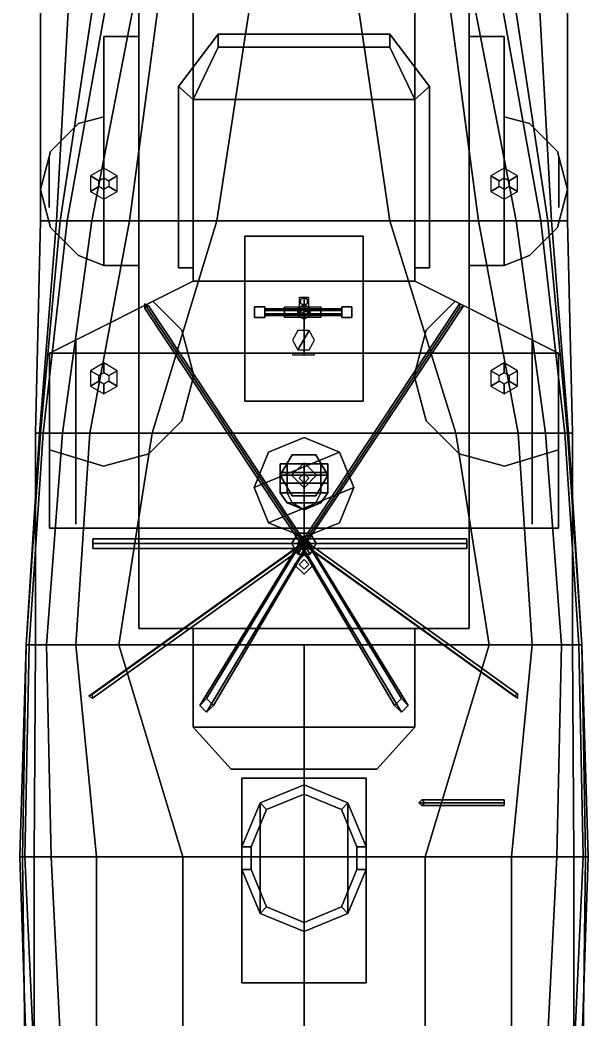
# Model space of a CAD drawing. Extents: x -5.9 to 5.9, y -44.5 to 49.
# Drawn here: x -5.86 to 5.86, y 0.31 to 20.94 of the extents above; entities that cross this region are included whole.
import ezdxf

# ---------------------------------------------------------------- set-up
doc = ezdxf.new("R2010")
doc.units = 0
doc.layers.get('0').update_dxf_attribs({"linetype": 'CONTINUOUS'})

msp = doc.modelspace()

# ---------------------------------------------------------------- linework, layer by layer
for points in [[(-3.41, 26.74, 7.28), (-3.41, 26.74, 4.54), (-3.41, 8.38, 4.28), (-3.41, 8.38, 6.8)], [(3.41, 8.38, 6.8), (3.41, 26.74, 7.28), (-3.41, 26.74, 7.28), (-3.41, 8.38, 6.8)], [(3.41, 8.38, 4.28), (3.41, 26.74, 4.54), (3.41, 26.74, 7.28), (3.41, 8.38, 6.8)], [(2.29, 19.3, 9.42), (2.29, 21.76, 9.42), (-2.29, 21.76, 9.42), (-2.29, 19.3, 9.42)], [(-2.29, 21.76, 9.42), (-2.29, 21.76, 7.15), (-2.29, 19.3, 7.08), (-2.29, 19.3, 9.42)], [(2.29, 19.3, 7.08), (2.29, 21.76, 7.15), (2.29, 21.76, 9.42), (2.29, 19.3, 9.42)], [(-5.44, 16.79, 4.52), (-5.44, 21.23, 4.52), (-4.86, 21.23, 2.12), (-5.11, 16.79, 0.85)], [(5.44, 16.79, 4.52), (5.44, 21.23, 4.52), (-5.44, 21.23, 4.52), (-5.44, 16.79, 4.52)], [(-5.11, 16.79, 0.85), (-4.86, 21.23, 2.12), (-4.36, 21.23, -1.05), (-5.03, 16.79, -1.05)], [(-5.03, 16.79, -1.05), (-4.36, 21.23, -1.05), (-4.09, 21.23, -1.54), (-4.89, 16.79, -1.54)], [(-4.89, 16.79, -1.54), (-4.09, 21.23, -1.54), (-3.52, 21.23, -2.34), (-4.38, 16.79, -2.34)], [(-4.38, 16.79, -2.34), (-3.52, 21.23, -2.34), (-3.01, 21.23, -2.76), (-3.6, 16.79, -2.88)], [(-3.01, 21.23, -2.76), (-1.12, 21.23, -3.32), (-1.8, 16.79, -3.32), (-3.6, 16.79, -2.88)], [(1.12, 21.23, -3.32), (1.77, 16.79, -3.32), (-1.8, 16.79, -3.32), (-1.12, 21.23, -3.32)], [(3.6, 16.79, -2.88), (1.77, 16.79, -3.32), (1.12, 21.23, -3.32), (3.01, 21.23, -2.76)], [(3.52, 21.23, -2.34), (4.38, 16.79, -2.34), (3.6, 16.79, -2.88), (3.01, 21.23, -2.76)], [(4.09, 21.23, -1.54), (4.89, 16.79, -1.54), (4.38, 16.79, -2.34), (3.52, 21.23, -2.34)], [(4.36, 21.23, -1.05), (5.03, 16.79, -1.05), (4.89, 16.79, -1.54), (4.09, 21.23, -1.54)], [(4.86, 21.23, 2.12), (5.11, 16.79, 0.85), (5.03, 16.79, -1.05), (4.36, 21.23, -1.05)], [(5.44, 21.23, 4.52), (5.44, 16.79, 4.52), (5.11, 16.79, 0.85), (4.86, 21.23, 2.12)], [(-4.13, 15.87, 6.99), (-4.13, 20.6, 7.12), (-3.41, 20.6, 7.12), (-3.41, 15.87, 6.99)], [(-3.41, 15.87, 6.99), (-3.41, 20.6, 7.12), (-4.13, 20.6, 7.12), (-4.13, 15.87, 6.99)], [(-4.13, 20.6, 8.19), (-3.41, 20.6, 8.19), (-3.41, 20.6, 6.99), (-4.13, 20.6, 7)], [(-4.13, 18.94, 8.19), (-4.13, 20.6, 8.19), (-4.13, 20.6, 6.99), (-4.13, 18.94, 7)], [(4.13, 20.6, 8.19), (3.41, 20.6, 8.19), (3.41, 20.6, 6.99), (4.13, 20.6, 7)], [(4.13, 15.87, 6.99), (4.13, 20.6, 7.12), (3.41, 20.6, 7.12), (3.41, 15.87, 6.99)], [(3.41, 15.87, 6.99), (3.41, 20.6, 7.12), (4.13, 20.6, 7.12), (4.13, 15.87, 6.99)], [(4.13, 18.94, 8.19), (4.13, 20.6, 8.19), (4.13, 20.6, 6.99), (4.13, 18.94, 7)], [(2.29, 19.3, 10.17), (1.77, 20.38, 10.17), (-1.77, 20.38, 10.17), (-2.29, 19.3, 10.17)], [(-1.77, 20.38, 10.17), (-1.77, 20.38, 9.42), (-2.29, 19.3, 9.42), (-2.29, 19.3, 10.17)], [(1.77, 20.38, 10.17), (1.77, 20.38, 9.42), (-1.77, 20.38, 9.42), (-1.77, 20.38, 10.17)], [(2.29, 19.3, 9.42), (1.77, 20.38, 9.42), (1.77, 20.38, 10.17), (2.29, 19.3, 10.17)], [(2.29, 15.55, 10.17), (2.29, 19.3, 10.17), (-2.29, 19.3, 10.17), (-2.29, 15.55, 10.17)], [(-2.29, 19.3, 10.17), (-2.29, 19.3, 7.08), (-2.29, 15.55, 6.98), (-2.29, 15.55, 10.17)], [(2.29, 15.55, 6.98), (2.29, 19.3, 7.08), (2.29, 19.3, 10.17), (2.29, 15.55, 10.17)], [(-4.655, 18.8, 8.19), (-5.23, 18.225, 8.19), (-5.23, 18.225, 7.05), (-4.655, 18.8, 7.07)], [(-4.13, 18.94, 8.19), (-4.655, 18.8, 8.19), (-4.655, 18.8, 7.07), (-4.13, 18.94, 7.07)], [(4.13, 18.94, 8.19), (4.655, 18.8, 8.19), (4.655, 18.8, 7.07), (4.13, 18.94, 7.07)], [(4.655, 18.8, 8.19), (5.23, 18.225, 8.19), (5.23, 18.225, 7.05), (4.655, 18.8, 7.07)], [(-5.23, 18.225, 8.19), (-5.44, 17.44, 8.19), (-5.44, 17.44, 7.03), (-5.23, 18.225, 7.05)], [(5.23, 18.225, 8.19), (5.44, 17.44, 8.19), (5.44, 17.44, 7.03), (5.23, 18.225, 7.05)], [(-5.26, 17.99, 4.52), (-5.26, 18.1, 4.52), (-5.26, 18.1, 7.04), (-5.26, 17.99, 7.04)], [(-5.26, 17.99, 7.04), (-5.26, 18.1, 7.04), (-5.26, 18.1, 4.52), (-5.26, 17.99, 4.52)], [(-5.26, 17.99, 6.67), (-5.26, 17.99, 6.45), (-5.26, 17.18, 4.52), (-5.26, 17.18, 4.72)], [(-5.26, 17.18, 4.72), (-5.26, 17.18, 4.52), (-5.26, 17.99, 6.45), (-5.26, 17.99, 6.67)], [(-5.26, 17.99, 4.72), (-5.26, 17.99, 4.52), (-5.26, 17.18, 6.45), (-5.26, 17.18, 6.67)], [(-5.26, 17.18, 6.67), (-5.26, 17.18, 6.45), (-5.26, 17.99, 4.52), (-5.26, 17.99, 4.72)], [(5.26, 17.99, 4.52), (5.26, 18.1, 4.52), (5.26, 18.1, 7.04), (5.26, 17.99, 7.04)], [(5.26, 17.99, 7.04), (5.26, 18.1, 7.04), (5.26, 18.1, 4.52), (5.26, 17.99, 4.52)], [(5.26, 17.99, 6.67), (5.26, 17.99, 6.45), (5.26, 17.18, 4.52), (5.26, 17.18, 4.72)], [(5.26, 17.18, 4.72), (5.26, 17.18, 4.52), (5.26, 17.99, 6.45), (5.26, 17.99, 6.67)], [(5.26, 17.99, 4.72), (5.26, 17.99, 4.52), (5.26, 17.18, 6.45), (5.26, 17.18, 6.67)], [(5.26, 17.18, 6.67), (5.26, 17.18, 6.45), (5.26, 17.99, 4.52), (5.26, 17.99, 4.72)], [(-4.234, 17.62, 8.31), (-4.13, 17.68, 8.31), (-4.13, 17.88, 7.04), (-4.407, 17.72, 7.04)], [(-4.13, 17.68, 8.31), (-4.026, 17.62, 8.31), (-3.853, 17.72, 7.04), (-4.13, 17.88, 7.04)], [(4.026, 17.62, 8.31), (4.13, 17.68, 8.31), (4.13, 17.88, 7.04), (3.853, 17.72, 7.04)], [(4.13, 17.68, 8.31), (4.234, 17.62, 8.31), (4.407, 17.72, 7.04), (4.13, 17.88, 7.04)], [(-4.234, 17.5, 8.31), (-4.234, 17.62, 8.31), (-4.407, 17.72, 7.04), (-4.407, 17.4, 7.03)], [(-4.026, 17.62, 8.31), (-4.026, 17.5, 8.31), (-3.853, 17.4, 7.03), (-3.853, 17.72, 7.04)], [(4.026, 17.5, 8.31), (4.026, 17.62, 8.31), (3.853, 17.72, 7.04), (3.853, 17.4, 7.03)], [(4.234, 17.62, 8.31), (4.234, 17.5, 8.31), (4.407, 17.4, 7.03), (4.407, 17.72, 7.04)], [(-5.44, 17.44, 8.19), (-5.23, 16.655, 8.19), (-5.23, 16.655, 7.01), (-5.44, 17.44, 7.03)], [(-4.13, 17.44, 8.31), (-4.234, 17.5, 8.31), (-4.407, 17.4, 7.03), (-4.13, 17.24, 7.03)], [(-4.026, 17.5, 8.31), (-4.13, 17.44, 8.31), (-4.13, 17.24, 7.03), (-3.853, 17.4, 7.03)], [(4.13, 17.44, 8.31), (4.026, 17.5, 8.31), (3.853, 17.4, 7.03), (4.13, 17.24, 7.03)], [(4.234, 17.5, 8.31), (4.13, 17.44, 8.31), (4.13, 17.24, 7.03), (4.407, 17.4, 7.03)], [(5.44, 17.44, 8.19), (5.23, 16.655, 8.19), (5.23, 16.655, 7.01), (5.44, 17.44, 7.03)], [(-5.26, 17.07, 7.02), (-5.26, 17.18, 7.02), (-5.26, 17.18, 4.52), (-5.26, 17.07, 4.52)], [(-5.26, 17.07, 4.52), (-5.26, 17.18, 4.52), (-5.26, 17.18, 7.02), (-5.26, 17.07, 7.02)], [(5.26, 17.07, 7.02), (5.26, 17.18, 7.02), (5.26, 17.18, 4.52), (5.26, 17.07, 4.52)], [(5.26, 17.07, 4.52), (5.26, 17.18, 4.52), (5.26, 17.18, 7.02), (5.26, 17.07, 7.02)], [(-5.54, 12.41, 4.36), (-5.44, 16.79, 4.52), (-5.11, 16.79, 0.85), (-5.46, 12.41, 0.85)], [(5.54, 12.41, 4.36), (5.44, 16.79, 4.52), (-5.44, 16.79, 4.52), (-5.54, 12.41, 4.36)], [(-5.46, 12.41, 0.85), (-5.11, 16.79, 0.85), (-5.03, 16.79, -1.05), (-5.44, 12.41, -1.05)], [(-5.44, 12.41, -1.05), (-5.03, 16.79, -1.05), (-4.89, 16.79, -1.54), (-5.38, 12.41, -1.54)], [(-5.38, 12.41, -1.54), (-4.89, 16.79, -1.54), (-4.38, 16.79, -2.34), (-4.98, 12.41, -2.41)], [(-4.98, 12.41, -2.41), (-4.38, 16.79, -2.34), (-3.6, 16.79, -2.88), (-4.42, 12.41, -2.88)], [(-3.6, 16.79, -2.88), (-1.8, 16.79, -3.32), (-3.13, 12.41, -3.32), (-4.42, 12.41, -2.88)], [(1.77, 16.79, -3.32), (3.13, 12.41, -3.32), (-3.13, 12.41, -3.32), (-1.8, 16.79, -3.32)], [(4.42, 12.41, -2.88), (3.13, 12.41, -3.32), (1.77, 16.79, -3.32), (3.6, 16.79, -2.88)], [(4.38, 16.79, -2.34), (4.98, 12.41, -2.41), (4.42, 12.41, -2.88), (3.6, 16.79, -2.88)], [(4.89, 16.79, -1.54), (5.38, 12.41, -1.54), (4.98, 12.41, -2.41), (4.38, 16.79, -2.34)], [(5.03, 16.79, -1.05), (5.44, 12.41, -1.05), (5.38, 12.41, -1.54), (4.89, 16.79, -1.54)], [(5.11, 16.79, 0.85), (5.46, 12.41, 0.85), (5.44, 12.41, -1.05), (5.03, 16.79, -1.05)], [(5.44, 16.79, 4.52), (5.54, 12.41, 4.36), (5.46, 12.41, 0.85), (5.11, 16.79, 0.85)], [(-5.23, 16.655, 8.19), (-4.655, 16.08, 8.19), (-4.655, 16.08, 7), (-5.23, 16.655, 7.01)], [(5.23, 16.655, 8.19), (4.655, 16.08, 8.19), (4.655, 16.08, 7), (5.23, 16.655, 7.01)], [(1.22, 13.07, 11.74), (1.22, 16.48, 11.74), (-1.22, 16.48, 11.74), (-1.22, 13.07, 11.74)], [(-1.22, 16.48, 11.74), (-1.22, 16.48, 9.02), (-1.22, 13.07, 9.02), (-1.22, 13.07, 11.74)], [(1.22, 16.48, 11.74), (1.22, 16.48, 10.17), (-1.22, 16.48, 10.17), (-1.22, 16.48, 11.74)], [(1.22, 13.07, 9.02), (1.22, 16.48, 9.02), (1.22, 16.48, 11.74), (1.22, 13.07, 11.74)], [(-4.655, 16.08, 8.19), (-4.13, 15.87, 8.19), (-4.13, 15.87, 6.99), (-4.655, 16.08, 7)], [(4.655, 16.08, 8.19), (4.13, 15.87, 8.19), (4.13, 15.87, 6.99), (4.655, 16.08, 7)], [(-4.13, 15.87, 8.19), (-3.41, 15.87, 8.19), (-3.41, 15.87, 6.99), (-4.13, 15.87, 7)], [(-3.87, 15.87, 8.19), (-3.41, 15.87, 8.19), (-3.41, 15.87, 7), (-3.87, 15.87, 6.99)], [(4.13, 15.87, 8.19), (3.41, 15.87, 8.19), (3.41, 15.87, 6.99), (4.13, 15.87, 7)], [(2.29, 15.55, 9.02), (-2.29, 15.55, 9.02), (-5.25, 14.06, 9.02), (5.25, 14.06, 9.02)], [(5.25, 14.06, 9.02), (-5.25, 14.06, 9.02), (-2.29, 15.55, 9.02), (2.29, 15.55, 9.02)], [(-5.25, 14.06, 9.02), (-2.29, 15.55, 9.02), (-2.29, 15.55, 10.49), (-5.25, 14.06, 10.49)], [(-5.25, 14.06, 10.49), (-2.29, 15.55, 10.49), (-2.29, 15.55, 9.02), (-5.25, 14.06, 9.02)], [(-2.29, 15.55, 10.17), (-2.29, 15.55, 6.98), (2.29, 15.55, 6.98), (2.29, 15.55, 10.17)], [(5.25, 14.06, 9.02), (2.29, 15.55, 9.02), (2.29, 15.55, 10.49), (5.25, 14.06, 10.49)], [(5.25, 14.06, 10.49), (2.29, 15.55, 10.49), (2.29, 15.55, 9.02), (5.25, 14.06, 9.02)], [(-3.29, 15.08, 10.48), (-3.29, 15, 10.48), (-0.04, 10.09, 23.74), (-0.04, 10.17, 23.74)], [(-3.21, 15.04, 10.48), (-3.29, 15.08, 10.48), (-0.04, 10.17, 23.74), (0.04, 10.13, 23.74)], [(-2.521, 14.535, 10.49), (-3.118, 15.133, 10.49), (-3.118, 15.133, 9.02), (-2.521, 14.535, 9.02)], [(-0.13, 14.835, 12.17), (0.13, 14.985, 12.17), (0, 15.06, 12.17), (-0.13, 14.985, 12.17)], [(0, 15.06, 11.74), (-0.13, 14.985, 11.74), (-0.13, 14.985, 12.17), (0, 15.06, 12.17)], [(-0.09, 15.22, 12.59), (0.09, 15.22, 12.59), (0.09, 14.8, 12.59), (-0.09, 14.8, 12.59)], [(-0.09, 15.22, 12.8), (0.09, 15.22, 12.8), (0.09, 14.8, 12.8), (-0.09, 14.8, 12.8)], [(-0.069, 15.09, 12.5), (-0.069, 15.17, 12.5), (0, 15.21, 12.5), (0, 15.05, 12.5)], [(-0.069, 15.17, 12.91), (-0.069, 15.09, 12.91), (0, 15.05, 12.91), (0, 15.21, 12.91)], [(0, 15.21, 12.5), (-0.069, 15.17, 12.5), (-0.069, 15.17, 12.91), (0, 15.21, 12.91)], [(-0.069, 15.17, 12.5), (-0.069, 15.09, 12.5), (-0.069, 15.09, 12.91), (-0.069, 15.17, 12.91)], [(-0.069, 15.09, 12.5), (0, 15.05, 12.5), (0, 15.05, 12.91), (-0.069, 15.09, 12.91)], [(3.21, 15.08, 10.48), (3.21, 15, 10.48), (-0.04, 10.09, 23.74), (-0.04, 10.17, 23.74)], [(3.29, 15.04, 10.48), (3.21, 15.08, 10.48), (-0.04, 10.17, 23.74), (0.04, 10.13, 23.74)], [(0, 15.05, 12.5), (0, 15.21, 12.5), (0.069, 15.17, 12.5), (0.069, 15.09, 12.5)], [(0, 15.21, 12.91), (0, 15.05, 12.91), (0.069, 15.09, 12.91), (0.069, 15.17, 12.91)], [(0.069, 15.17, 12.5), (0, 15.21, 12.5), (0, 15.21, 12.91), (0.069, 15.17, 12.91)], [(0, 15.05, 12.5), (0.069, 15.09, 12.5), (0.069, 15.09, 12.91), (0, 15.05, 12.91)], [(0.13, 14.985, 11.74), (0, 15.06, 11.74), (0, 15.06, 12.17), (0.13, 14.985, 12.17)], [(0.069, 15.09, 12.5), (0.069, 15.17, 12.5), (0.069, 15.17, 12.91), (0.069, 15.09, 12.91)], [(2.521, 14.535, 10.49), (3.118, 15.133, 10.49), (3.118, 15.133, 9.02), (2.521, 14.535, 9.02)], [(-3.29, 15, 10.48), (-3.21, 15.04, 10.48), (0.04, 10.13, 23.74), (-0.04, 10.09, 23.74)], [(-1.02, 14.8, 13.37), (-1.02, 15.02, 13.37), (-1.02, 15.02, 13.15), (-1.02, 14.8, 13.15)], [(-0.81, 14.8, 13.37), (-0.81, 15.02, 13.37), (-1.02, 15.02, 13.37), (-1.02, 14.8, 13.37)], [(-1.02, 15.02, 13.15), (-0.81, 15.02, 13.15), (-0.81, 14.8, 13.15), (-1.02, 14.8, 13.15)], [(-1.02, 15.02, 13.37), (-0.81, 15.02, 13.37), (-0.81, 15.02, 13.15), (-1.02, 15.02, 13.15)], [(-0.81, 14.8, 13.15), (-0.81, 15.02, 13.15), (-0.81, 15.02, 13.37), (-0.81, 14.8, 13.37)], [(-0.81, 14.945, 13.199), (-0.81, 14.98, 13.26), (0.78, 14.98, 13.26), (0.78, 14.945, 13.199)], [(-0.81, 14.98, 13.26), (-0.81, 14.945, 13.321), (0.78, 14.945, 13.321), (0.78, 14.98, 13.26)], [(-0.81, 14.875, 13.199), (-0.81, 14.945, 13.199), (0.78, 14.945, 13.199), (0.78, 14.875, 13.199)], [(-0.81, 14.945, 13.321), (-0.81, 14.875, 13.321), (0.78, 14.875, 13.321), (0.78, 14.945, 13.321)], [(-0.81, 14.84, 13.26), (-0.81, 14.875, 13.199), (0.78, 14.875, 13.199), (0.78, 14.84, 13.26)], [(-0.81, 14.875, 13.321), (-0.81, 14.84, 13.26), (0.78, 14.84, 13.26), (0.78, 14.875, 13.321)], [(-0.4, 15.02, 12.97), (-0.4, 15.02, 13.42), (-0.4, 14.8, 13.42), (-0.4, 14.8, 12.97)], [(-0.4, 15.02, 12.97), (0.35, 15.02, 12.97), (0.35, 14.8, 12.97), (-0.4, 14.8, 12.97)], [(0, 14.76, 12.17), (0.13, 14.835, 12.17), (0.13, 14.985, 12.17), (-0.13, 14.835, 12.17)], [(-0.13, 14.985, 11.74), (-0.13, 14.835, 11.74), (-0.13, 14.835, 12.17), (-0.13, 14.985, 12.17)], [(0, 14.99, 12.17), (-0.069, 14.95, 12.17), (-0.069, 14.95, 12.97), (0, 14.99, 12.97)], [(-0.069, 14.95, 12.17), (-0.069, 14.87, 12.17), (-0.069, 14.87, 12.97), (-0.069, 14.95, 12.97)], [(-0.069, 14.87, 12.17), (0, 14.83, 12.17), (0, 14.83, 12.97), (-0.069, 14.87, 12.97)], [(3.21, 15, 10.48), (3.29, 15.04, 10.48), (0.04, 10.13, 23.74), (-0.04, 10.09, 23.74)], [(0.069, 14.95, 12.17), (0, 14.99, 12.17), (0, 14.99, 12.97), (0.069, 14.95, 12.97)], [(0, 14.83, 12.17), (0.069, 14.87, 12.17), (0.069, 14.87, 12.97), (0, 14.83, 12.97)], [(0.069, 14.87, 12.17), (0.069, 14.95, 12.17), (0.069, 14.95, 12.97), (0.069, 14.87, 12.97)], [(0.13, 14.835, 11.74), (0.13, 14.985, 11.74), (0.13, 14.985, 12.17), (0.13, 14.835, 12.17)], [(0.35, 15.02, 12.97), (0.35, 15.02, 13.42), (0.35, 14.8, 13.42), (0.35, 14.8, 12.97)], [(0.78, 15.02, 13.15), (0.99, 15.02, 13.15), (0.99, 14.8, 13.15), (0.78, 14.8, 13.15)], [(0.78, 14.8, 13.37), (0.78, 15.02, 13.37), (0.78, 15.02, 13.15), (0.78, 14.8, 13.15)], [(0.99, 14.8, 13.37), (0.99, 15.02, 13.37), (0.78, 15.02, 13.37), (0.78, 14.8, 13.37)], [(0.78, 15.02, 13.37), (0.99, 15.02, 13.37), (0.99, 15.02, 13.15), (0.78, 15.02, 13.15)], [(0.99, 14.8, 13.15), (0.99, 15.02, 13.15), (0.99, 15.02, 13.37), (0.99, 14.8, 13.37)], [(-1.02, 14.8, 13.15), (-0.81, 14.8, 13.15), (-0.81, 14.8, 13.37), (-1.02, 14.8, 13.37)], [(-0.13, 14.835, 11.74), (0, 14.76, 11.74), (0, 14.76, 12.17), (-0.13, 14.835, 12.17)], [(0, 14.76, 11.74), (0.13, 14.835, 11.74), (0.13, 14.835, 12.17), (0, 14.76, 12.17)], [(0, 14.83, 12.32), (0, 14.74, 12.32), (0, 14.74, 12.25), (0, 14.83, 12.25)], [(0, 14.74, 12.32), (0, 14.41, 12.43), (0, 14.32, 12.43), (0, 14.74, 12.25)], [(0.78, 14.8, 13.15), (0.99, 14.8, 13.15), (0.99, 14.8, 13.37), (0.78, 14.8, 13.37)], [(-2.27, 13.6, 10.49), (-2.521, 14.535, 10.49), (-2.521, 14.535, 9.02), (-2.27, 13.6, 9.02)], [(-0.125, 14.529, 12.43), (-0.24, 14.33, 12.43), (-0.125, 14.131, 12.43), (0.105, 14.529, 12.43)], [(0.105, 14.529, 12.43), (-0.125, 14.131, 12.43), (0.105, 14.131, 12.43), (0.22, 14.33, 12.43)], [(2.27, 13.6, 10.49), (2.521, 14.535, 10.49), (2.521, 14.535, 9.02), (2.27, 13.6, 9.02)], [(-4.71, 14.14, 9.02), (-4.71, 14.33, 9.02), (-4.71, 14.33, 4.36), (-4.71, 14.14, 4.36)], [(-4.71, 14.14, 4.36), (-4.71, 14.33, 4.36), (-4.71, 14.33, 9.02), (-4.71, 14.14, 9.02)], [(0, 14.32, 12.43), (0, 14.07, 12.43), (0, 14.03, 12.41), (0, 14.39, 12.4)], [(4.71, 14.14, 4.36), (4.71, 14.33, 4.36), (4.71, 14.33, 9.02), (4.71, 14.14, 9.02)], [(4.71, 14.14, 9.02), (4.71, 14.33, 9.02), (4.71, 14.33, 4.36), (4.71, 14.14, 4.36)], [(5.25, 14.06, 9.02), (-5.25, 14.06, 9.02), (-5.25, 10.45, 9.02), (5.25, 10.45, 9.02)], [(5.25, 10.45, 9.02), (-5.25, 10.45, 9.02), (-5.25, 14.06, 9.02), (5.25, 14.06, 9.02)], [(-5.25, 10.45, 10.49), (-5.25, 14.06, 10.49), (-5.25, 14.06, 9.02), (-5.25, 10.45, 9.02)], [(-5.25, 10.45, 9.02), (-5.25, 14.06, 9.02), (-5.25, 14.06, 10.49), (-5.25, 10.45, 10.49)], [(-4.71, 14.14, 6.59), (-4.71, 14.14, 6.82), (-4.71, 12.55, 4.77), (-4.71, 12.55, 4.56)], [(-4.71, 12.55, 4.56), (-4.71, 12.55, 4.77), (-4.71, 14.14, 6.82), (-4.71, 14.14, 6.59)], [(-4.71, 14.14, 4.64), (-4.71, 14.14, 4.85), (-4.71, 12.55, 6.9), (-4.71, 12.55, 6.67)], [(-4.71, 12.55, 6.67), (-4.71, 12.55, 6.9), (-4.71, 14.14, 4.85), (-4.71, 14.14, 4.64)], [(-4.71, 12.55, 8.87), (-4.71, 12.55, 9.02), (-4.71, 14.14, 7.05), (-4.71, 14.14, 6.84)], [(-4.71, 14.14, 6.84), (-4.71, 14.14, 7.05), (-4.71, 12.55, 9.02), (-4.71, 12.55, 8.87)], [(-4.71, 12.55, 6.76), (-4.71, 12.55, 6.97), (-4.71, 14.14, 9.02), (-4.71, 14.14, 8.79)], [(-4.71, 14.14, 8.79), (-4.71, 14.14, 9.02), (-4.71, 12.55, 6.97), (-4.71, 12.55, 6.76)], [(0.21, 14.02, 12.93), (-0.23, 14.02, 12.93), (-0.23, 14.07, 12.65), (0.21, 14.07, 12.65)], [(0, 14.07, 12.43), (0, 14.07, 12.65), (0, 14.02, 12.93), (0, 14.03, 12.41)], [(4.71, 14.14, 4.64), (4.71, 14.14, 4.85), (4.71, 12.55, 6.9), (4.71, 12.55, 6.67)], [(4.71, 12.55, 6.67), (4.71, 12.55, 6.9), (4.71, 14.14, 4.85), (4.71, 14.14, 4.64)], [(4.71, 14.14, 6.59), (4.71, 14.14, 6.82), (4.71, 12.55, 4.77), (4.71, 12.55, 4.56)], [(4.71, 12.55, 4.56), (4.71, 12.55, 4.77), (4.71, 14.14, 6.82), (4.71, 14.14, 6.59)], [(4.71, 14.14, 8.79), (4.71, 14.14, 9.02), (4.71, 12.55, 6.97), (4.71, 12.55, 6.76)], [(4.71, 12.55, 6.76), (4.71, 12.55, 6.97), (4.71, 14.14, 9.02), (4.71, 14.14, 8.79)], [(4.71, 14.14, 6.84), (4.71, 14.14, 7.05), (4.71, 12.55, 9.02), (4.71, 12.55, 8.87)], [(4.71, 12.55, 8.87), (4.71, 12.55, 9.02), (4.71, 14.14, 7.05), (4.71, 14.14, 6.84)], [(5.25, 10.45, 10.49), (5.25, 14.06, 10.49), (5.25, 14.06, 9.02), (5.25, 10.45, 9.02)], [(5.25, 10.45, 9.02), (5.25, 14.06, 9.02), (5.25, 14.06, 10.49), (5.25, 10.45, 10.49)], [(-4.234, 13.6, 10.56), (-4.13, 13.66, 10.56), (-4.13, 13.86, 9.02), (-4.407, 13.7, 9.02)], [(-4.13, 13.66, 10.56), (-4.026, 13.6, 10.56), (-3.853, 13.7, 9.02), (-4.13, 13.86, 9.02)], [(4.026, 13.6, 10.56), (4.13, 13.66, 10.56), (4.13, 13.86, 9.02), (3.853, 13.7, 9.02)], [(4.13, 13.66, 10.56), (4.234, 13.6, 10.56), (4.407, 13.7, 9.02), (4.13, 13.86, 9.02)], [(-4.234, 13.48, 10.56), (-4.234, 13.6, 10.56), (-4.407, 13.7, 9.02), (-4.407, 13.38, 9.02)], [(-4.026, 13.6, 10.56), (-4.026, 13.48, 10.56), (-3.853, 13.38, 9.02), (-3.853, 13.7, 9.02)], [(4.026, 13.48, 10.56), (4.026, 13.6, 10.56), (3.853, 13.7, 9.02), (3.853, 13.38, 9.02)], [(4.234, 13.6, 10.56), (4.234, 13.48, 10.56), (4.407, 13.38, 9.02), (4.407, 13.7, 9.02)], [(-4.13, 13.42, 10.56), (-4.234, 13.48, 10.56), (-4.407, 13.38, 9.02), (-4.13, 13.22, 9.02)], [(-4.026, 13.48, 10.56), (-4.13, 13.42, 10.56), (-4.13, 13.22, 9.02), (-3.853, 13.38, 9.02)], [(-2.521, 12.665, 10.49), (-2.27, 13.6, 10.49), (-2.27, 13.6, 9.02), (-2.521, 12.665, 9.02)], [(2.521, 12.665, 10.49), (2.27, 13.6, 10.49), (2.27, 13.6, 9.02), (2.521, 12.665, 9.02)], [(4.13, 13.42, 10.56), (4.026, 13.48, 10.56), (3.853, 13.38, 9.02), (4.13, 13.22, 9.02)], [(4.234, 13.48, 10.56), (4.13, 13.42, 10.56), (4.13, 13.22, 9.02), (4.407, 13.38, 9.02)], [(-1.22, 13.07, 11.74), (-1.22, 13.07, 9.02), (1.22, 13.07, 9.02), (1.22, 13.07, 11.74)], [(-3.205, 11.981, 10.49), (-2.521, 12.665, 10.49), (-2.521, 12.665, 9.02), (-3.205, 11.981, 9.02)], [(3.205, 11.981, 10.49), (2.521, 12.665, 10.49), (2.521, 12.665, 9.02), (3.205, 11.981, 9.02)], [(-5.73, 8.04, 0.85), (-5.46, 12.41, 0.85), (-5.44, 12.41, -1.05), (-5.73, 8.04, -1.05)], [(-5.73, 8.04, -1.05), (-5.44, 12.41, -1.05), (-5.38, 12.41, -1.54), (-5.67, 8.04, -1.94)], [(-5.54, 8.04, 4.36), (-5.54, 12.41, 4.36), (-5.46, 12.41, 0.85), (-5.73, 8.04, 0.85)], [(-5.67, 8.04, -1.94), (-5.38, 12.41, -1.54), (-4.98, 12.41, -2.41), (-5.31, 8.04, -2.83)], [(5.54, 8.04, 4.36), (5.54, 12.41, 4.36), (-5.54, 12.41, 4.36), (-5.54, 8.04, 4.36)], [(-5.31, 8.04, -2.83), (-4.98, 12.41, -2.41), (-4.42, 12.41, -2.88), (-4.71, 8.04, -3.18)], [(-4.71, 12.36, 4.36), (-4.71, 12.55, 4.36), (-4.71, 12.55, 9.02), (-4.71, 12.36, 9.02)], [(-4.71, 12.36, 9.02), (-4.71, 12.55, 9.02), (-4.71, 12.55, 4.36), (-4.71, 12.36, 4.36)], [(-4.42, 12.41, -2.88), (-3.13, 12.41, -3.32), (-3.82, 8.04, -3.32), (-4.71, 8.04, -3.18)], [(3.13, 12.41, -3.32), (3.82, 8.04, -3.32), (-3.82, 8.04, -3.32), (-3.13, 12.41, -3.32)], [(4.71, 8.04, -3.18), (3.82, 8.04, -3.32), (3.13, 12.41, -3.32), (4.42, 12.41, -2.88)], [(4.98, 12.41, -2.41), (5.31, 8.04, -2.83), (4.71, 8.04, -3.18), (4.42, 12.41, -2.88)], [(4.71, 12.36, 9.02), (4.71, 12.55, 9.02), (4.71, 12.55, 4.36), (4.71, 12.36, 4.36)], [(4.71, 12.36, 4.36), (4.71, 12.55, 4.36), (4.71, 12.55, 9.02), (4.71, 12.36, 9.02)], [(5.38, 12.41, -1.54), (5.67, 8.04, -1.94), (5.31, 8.04, -2.83), (4.98, 12.41, -2.41)], [(5.44, 12.41, -1.05), (5.73, 8.04, -1.05), (5.67, 8.04, -1.94), (5.38, 12.41, -1.54)], [(5.46, 12.41, 0.85), (5.73, 8.04, 0.85), (5.73, 8.04, -1.05), (5.44, 12.41, -1.05)], [(5.54, 12.41, 4.36), (5.54, 8.04, 4.36), (5.73, 8.04, 0.85), (5.46, 12.41, 0.85)], [(-4.71, 12.36, 4.52), (-4.71, 12.36, 4.73), (-4.71, 10.72, 6.78), (-4.71, 10.72, 6.55)], [(-4.71, 10.72, 6.55), (-4.71, 10.72, 6.78), (-4.71, 12.36, 4.73), (-4.71, 12.36, 4.52)], [(-4.71, 12.36, 6.59), (-4.71, 12.36, 6.82), (-4.71, 10.72, 4.77), (-4.71, 10.72, 4.56)], [(-4.71, 10.72, 4.56), (-4.71, 10.72, 4.77), (-4.71, 12.36, 6.82), (-4.71, 12.36, 6.59)], [(-4.71, 10.72, 8.75), (-4.71, 10.72, 9.02), (-4.71, 12.36, 6.93), (-4.71, 12.36, 6.72)], [(-4.71, 12.36, 6.72), (-4.71, 12.36, 6.93), (-4.71, 10.72, 9.02), (-4.71, 10.72, 8.75)], [(-4.71, 10.72, 6.76), (-4.71, 10.72, 6.97), (-4.71, 12.36, 9.02), (-4.71, 12.36, 8.79)], [(-4.71, 12.36, 8.79), (-4.71, 12.36, 9.02), (-4.71, 10.72, 6.97), (-4.71, 10.72, 6.76)], [(0.73, 12.02, 12.43), (-1.03, 11.29, 12.43), (-0.73, 12.02, 12.43), (0, 12.32, 12.43)], [(0, 12.32, 12.43), (-0.73, 12.02, 12.43), (-1.03, 11.29, 12.43), (0.73, 12.02, 12.43)], [(4.71, 12.36, 6.59), (4.71, 12.36, 6.82), (4.71, 10.72, 4.77), (4.71, 10.72, 4.56)], [(4.71, 10.72, 4.56), (4.71, 10.72, 4.77), (4.71, 12.36, 6.82), (4.71, 12.36, 6.59)], [(4.71, 12.36, 4.52), (4.71, 12.36, 4.73), (4.71, 10.72, 6.78), (4.71, 10.72, 6.55)], [(4.71, 10.72, 6.55), (4.71, 10.72, 6.78), (4.71, 12.36, 4.73), (4.71, 12.36, 4.52)], [(4.71, 12.36, 6.72), (4.71, 12.36, 6.93), (4.71, 10.72, 9.02), (4.71, 10.72, 8.75)], [(4.71, 10.72, 8.75), (4.71, 10.72, 9.02), (4.71, 12.36, 6.93), (4.71, 12.36, 6.72)], [(4.71, 12.36, 8.79), (4.71, 12.36, 9.02), (4.71, 10.72, 6.97), (4.71, 10.72, 6.76)], [(4.71, 10.72, 6.76), (4.71, 10.72, 6.97), (4.71, 12.36, 9.02), (4.71, 12.36, 8.79)], [(-5.25, 12.068, 10.49), (-4.14, 11.73, 10.49), (-4.14, 11.73, 9.02), (-5.25, 12.068, 9.02)], [(-4.14, 11.73, 10.49), (-3.205, 11.981, 10.49), (-3.205, 11.981, 9.02), (-4.14, 11.73, 9.02)], [(0.73, 12.02, 12.43), (-1.03, 11.29, 12.43), (-0.73, 10.56, 12.43), (1.03, 11.29, 12.43)], [(1.03, 11.29, 12.43), (-0.73, 10.56, 12.43), (-1.03, 11.29, 12.43), (0.73, 12.02, 12.43)], [(-0.245, 11.964, 25.03), (-0.49, 11.54, 25.03), (-0.49, 11.54, 25.63), (-0.245, 11.964, 25.63)], [(0.245, 11.964, 25.63), (-0.245, 11.964, 25.63), (-0.49, 11.54, 25.63), (0.49, 11.54, 25.63)], [(0.49, 11.54, 25.03), (-0.49, 11.54, 25.03), (-0.245, 11.964, 25.03), (0.245, 11.964, 25.03)], [(0.245, 11.964, 25.03), (-0.245, 11.964, 25.03), (-0.245, 11.964, 25.63), (0.245, 11.964, 25.63)], [(0.49, 11.54, 25.03), (0.245, 11.964, 25.03), (0.245, 11.964, 25.63), (0.49, 11.54, 25.63)], [(4.14, 11.73, 10.49), (3.205, 11.981, 10.49), (3.205, 11.981, 9.02), (4.14, 11.73, 9.02)], [(5.25, 12.068, 10.49), (4.14, 11.73, 10.49), (4.14, 11.73, 9.02), (5.25, 12.068, 9.02)], [(-0.346, 11.18, 13.614), (-0.49, 11.18, 13.96), (-0.49, 11.78, 13.96), (-0.346, 11.78, 13.614)], [(-0.346, 11.78, 14.306), (0.49, 11.78, 13.96), (0.346, 11.78, 13.614), (-0.49, 11.78, 13.96)], [(-0.49, 11.78, 13.96), (0.346, 11.78, 13.614), (0, 11.78, 13.47), (-0.346, 11.78, 13.614)], [(-0.49, 11.18, 13.96), (-0.346, 11.18, 14.306), (-0.346, 11.78, 14.306), (-0.49, 11.78, 13.96)], [(0, 11.18, 13.47), (-0.346, 11.18, 13.614), (-0.346, 11.78, 13.614), (0, 11.78, 13.47)], [(-0.346, 11.18, 14.306), (0, 11.18, 14.45), (0, 11.78, 14.45), (-0.346, 11.78, 14.306)], [(0, 11.78, 14.45), (0.346, 11.78, 14.306), (0.49, 11.78, 13.96), (-0.346, 11.78, 14.306)], [(0, 11.8, 24.64), (-0.26, 11.54, 24.64), (-0.26, 11.54, 25.03), (0, 11.8, 25.03)], [(0, 11.8, 24.64), (0.26, 11.54, 24.64), (0, 11.28, 24.64), (-0.26, 11.54, 24.64)], [(0.26, 11.54, 24.64), (0, 11.8, 24.64), (0, 11.8, 25.03), (0.26, 11.54, 25.03)], [(0, 10.234, 24.76), (0, 11.79, 24.76), (0, 11.79, 24.64), (0, 10.236, 23.893)], [(0, 10.236, 23.893), (0, 11.79, 24.64), (0, 11.79, 24.76), (0, 10.234, 24.76)], [(0, 10.26, 11.88), (0, 11.24, 12.43), (0, 11.78, 12.43), (0, 10.26, 11.669)], [(0, 10.26, 11.669), (0, 11.78, 12.43), (0, 11.24, 12.43), (0, 10.26, 11.88)], [(0.346, 11.18, 13.614), (0, 11.18, 13.47), (0, 11.78, 13.47), (0.346, 11.78, 13.614)], [(0, 11.18, 14.45), (0.346, 11.18, 14.306), (0.346, 11.78, 14.306), (0, 11.78, 14.45)], [(0.49, 11.18, 13.96), (0.346, 11.18, 13.614), (0.346, 11.78, 13.614), (0.49, 11.78, 13.96)], [(0.346, 11.18, 14.306), (0.49, 11.18, 13.96), (0.49, 11.78, 13.96), (0.346, 11.78, 14.306)], [(-0.49, 11.38, 14.04), (-0.49, 11.6, 14.04), (-0.49, 11.6, 13.43), (-0.49, 11.38, 13.43)], [(-0.49, 11.38, 13.43), (-0.49, 11.6, 13.43), (-0.49, 11.6, 14.04), (-0.49, 11.38, 14.04)], [(-0.49, 11.38, 13.43), (-0.49, 11.6, 13.43), (0.49, 11.6, 13.43), (0.49, 11.38, 13.43)], [(0.49, 11.38, 13.43), (0.49, 11.6, 13.43), (-0.49, 11.6, 13.43), (-0.49, 11.38, 13.43)], [(0, 11.58, 12.43), (-0.1, 11.48, 12.43), (-0.1, 11.48, 13.43), (0, 11.58, 13.43)], [(0.1, 11.48, 12.43), (0, 11.58, 12.43), (0, 11.58, 13.43), (0.1, 11.48, 13.43)], [(0.49, 11.38, 13.43), (0.49, 11.6, 13.43), (0.49, 11.6, 14.04), (0.49, 11.38, 14.04)], [(0.49, 11.38, 14.04), (0.49, 11.6, 14.04), (0.49, 11.6, 13.43), (0.49, 11.38, 13.43)], [(-0.49, 11.54, 25.03), (-0.245, 11.116, 25.03), (-0.245, 11.116, 25.63), (-0.49, 11.54, 25.63)], [(0.49, 11.54, 25.63), (-0.49, 11.54, 25.63), (-0.245, 11.116, 25.63), (0.245, 11.116, 25.63)], [(0.245, 11.116, 25.03), (-0.245, 11.116, 25.03), (-0.49, 11.54, 25.03), (0.49, 11.54, 25.03)], [(-0.26, 11.54, 24.64), (0, 11.28, 24.64), (0, 11.28, 25.03), (-0.26, 11.54, 25.03)], [(-0.1, 11.48, 12.43), (0, 11.38, 12.43), (0, 11.38, 13.43), (-0.1, 11.48, 13.43)], [(0, 11.28, 24.64), (0.26, 11.54, 24.64), (0.26, 11.54, 25.03), (0, 11.28, 25.03)], [(0, 11.38, 12.43), (0.1, 11.48, 12.43), (0.1, 11.48, 13.43), (0, 11.38, 13.43)], [(0.245, 11.116, 25.03), (0.49, 11.54, 25.03), (0.49, 11.54, 25.63), (0.245, 11.116, 25.63)], [(0.73, 10.56, 12.43), (0, 10.26, 12.43), (-0.73, 10.56, 12.43), (1.03, 11.29, 12.43)], [(1.03, 11.29, 12.43), (-0.73, 10.56, 12.43), (0, 10.26, 12.43), (0.73, 10.56, 12.43)], [(-0.346, 10.97, 13.96), (-0.49, 11.18, 13.96), (-0.346, 11.18, 13.614), (-0.245, 10.97, 13.715)], [(-0.245, 10.97, 14.205), (-0.346, 11.18, 14.306), (-0.49, 11.18, 13.96), (-0.346, 10.97, 13.96)], [(-0.245, 10.97, 13.715), (-0.346, 11.18, 13.614), (0, 11.18, 13.47), (0, 10.97, 13.614)], [(0, 10.97, 14.306), (0, 11.18, 14.45), (-0.346, 11.18, 14.306), (-0.245, 10.97, 14.205)], [(0, 10.97, 13.614), (0, 11.18, 13.47), (0.346, 11.18, 13.614), (0.245, 10.97, 13.715)], [(0.245, 10.97, 14.205), (0.346, 11.18, 14.306), (0, 11.18, 14.45), (0, 10.97, 14.306)], [(0, 10.243, 20.333), (0, 11.15, 20.66), (0, 11.15, 20.78), (0, 10.242, 20.78)], [(0, 10.242, 20.78), (0, 11.15, 20.78), (0, 11.15, 20.66), (0, 10.243, 20.333)], [(0.245, 10.97, 13.715), (0.346, 11.18, 13.614), (0.49, 11.18, 13.96), (0.346, 10.97, 13.96)], [(0.346, 10.97, 13.96), (0.49, 11.18, 13.96), (0.346, 11.18, 14.306), (0.245, 10.97, 14.205)], [(0, 10.83, 13.96), (-0.346, 10.97, 13.96), (-0.245, 10.97, 13.715), (0, 10.83, 13.96)], [(0, 10.83, 13.96), (-0.245, 10.97, 14.205), (-0.346, 10.97, 13.96), (0, 10.83, 13.96)], [(-0.245, 11.116, 25.03), (0.245, 11.116, 25.03), (0.245, 11.116, 25.63), (-0.245, 11.116, 25.63)], [(0, 10.83, 13.96), (-0.245, 10.97, 13.715), (0, 10.97, 13.614), (0, 10.83, 13.96)], [(0, 10.83, 13.96), (0, 10.97, 14.306), (-0.245, 10.97, 14.205), (0, 10.83, 13.96)], [(0, 10.83, 13.96), (0, 10.97, 13.614), (0.245, 10.97, 13.715), (0, 10.83, 13.96)], [(0, 10.83, 13.96), (0.245, 10.97, 13.715), (0.346, 10.97, 13.96), (0, 10.83, 13.96)], [(0, 10.83, 13.96), (0.346, 10.97, 13.96), (0.245, 10.97, 14.205), (0, 10.83, 13.96)], [(0, 10.83, 13.96), (0.245, 10.97, 14.205), (0, 10.97, 14.306), (0, 10.83, 13.96)], [(-4.71, 10.53, 4.36), (-4.71, 10.72, 4.36), (-4.71, 10.72, 9.02), (-4.71, 10.53, 9.02)], [(-4.71, 10.53, 9.02), (-4.71, 10.72, 9.02), (-4.71, 10.72, 4.36), (-4.71, 10.53, 4.36)], [(4.71, 10.53, 4.36), (4.71, 10.72, 4.36), (4.71, 10.72, 9.02), (4.71, 10.53, 9.02)], [(4.71, 10.53, 9.02), (4.71, 10.72, 9.02), (4.71, 10.72, 4.36), (4.71, 10.53, 4.36)], [(5.25, 10.45, 10.49), (-5.25, 10.45, 10.49), (-5.25, 10.45, 9.02), (5.25, 10.45, 9.02)], [(5.25, 10.45, 9.02), (-5.25, 10.45, 9.02), (-5.25, 10.45, 10.49), (5.25, 10.45, 10.49)], [(-0.125, 10.347, 26.89), (-0.25, 10.13, 26.89), (-0.25, 10.13, 27.39), (-0.125, 10.347, 27.39)], [(-0.125, 10.347, 27.39), (-0.25, 10.13, 27.39), (-0.11, 10.13, 27.64), (-0.055, 10.225, 27.64)], [(-0.25, 10.13, 26.89), (-0.125, 10.347, 26.89), (0.125, 10.347, 26.89), (-0.125, 9.913, 26.89)], [(0.125, 10.347, 26.89), (-0.125, 10.347, 26.89), (-0.125, 10.347, 27.39), (0.125, 10.347, 27.39)], [(0.125, 10.347, 27.39), (-0.125, 10.347, 27.39), (-0.055, 10.225, 27.64), (0.055, 10.225, 27.64)], [(-0.125, 9.913, 26.89), (0.125, 10.347, 26.89), (0.25, 10.13, 26.89), (0.125, 9.913, 26.89)], [(0.25, 10.13, 27.39), (0.125, 10.347, 27.39), (0.055, 10.225, 27.64), (0.11, 10.13, 27.64)], [(0.25, 10.13, 26.89), (0.125, 10.347, 26.89), (0.125, 10.347, 27.39), (0.25, 10.13, 27.39)], [(-4.365, 7.023, 4.36), (-4.44, 6.98, 4.36), (-0.04, 10.13, 23.74), (0.04, 10.17, 23.74)], [(-4.44, 6.98, 4.36), (-4.365, 6.937, 4.36), (0.04, 10.09, 23.74), (-0.04, 10.13, 23.74)], [(-4.365, 6.937, 4.36), (-4.365, 7.023, 4.36), (0.04, 10.17, 23.74), (0.04, 10.09, 23.74)], [(-4.36, 10.23, 23.71), (-4.36, 10.13, 23.81), (3.36, 10.13, 23.81), (3.36, 10.23, 23.71)], [(-4.36, 10.13, 23.61), (-4.36, 10.23, 23.71), (3.36, 10.23, 23.71), (3.36, 10.13, 23.61)], [(-4.36, 10.13, 23.61), (-4.36, 10.03, 23.71), (-4.36, 10.13, 23.81), (-4.36, 10.23, 23.71)], [(-4.36, 10.13, 23.81), (-4.36, 10.03, 23.71), (3.36, 10.03, 23.71), (3.36, 10.13, 23.81)], [(-4.36, 10.03, 23.71), (-4.36, 10.13, 23.61), (3.36, 10.13, 23.61), (3.36, 10.03, 23.71)], [(-2.01, 6.93, 6.8), (-2.15, 6.79, 6.8), (-0.1, 10.13, 12.43), (0, 10.25, 12.43)], [(-2.15, 6.79, 6.8), (-2.01, 6.65, 6.8), (0, 10.01, 12.43), (-0.1, 10.13, 12.43)], [(-1.87, 6.79, 6.8), (-2.01, 6.93, 6.8), (0, 10.25, 12.43), (0.1, 10.13, 12.43)], [(-2.01, 6.65, 6.8), (-1.87, 6.79, 6.8), (0.1, 10.13, 12.43), (0, 10.01, 12.43)], [(-0.25, 10.13, 26.89), (-0.125, 9.913, 26.89), (-0.125, 9.913, 27.39), (-0.25, 10.13, 27.39)], [(-0.25, 10.13, 27.39), (-0.125, 9.913, 27.39), (-0.055, 10.035, 27.64), (-0.11, 10.13, 27.64)], [(0, 10.27, 6.84), (-0.14, 10.13, 6.84), (-0.1, 10.13, 26.89), (0, 10.23, 26.89)], [(-0.14, 10.13, 6.84), (0, 9.99, 6.84), (0, 10.03, 26.89), (-0.1, 10.13, 26.89)], [(2.01, 6.93, 6.8), (1.87, 6.79, 6.8), (-0.1, 10.13, 12.43), (0, 10.25, 12.43)], [(1.87, 6.79, 6.8), (2.01, 6.65, 6.8), (0, 10.01, 12.43), (-0.1, 10.13, 12.43)], [(4.415, 7.023, 4.36), (4.34, 6.98, 4.36), (-0.04, 10.13, 23.74), (0.04, 10.17, 23.74)], [(4.34, 6.98, 4.36), (4.415, 6.937, 4.36), (0.04, 10.09, 23.74), (-0.04, 10.13, 23.74)], [(0.14, 10.13, 6.84), (0, 10.27, 6.84), (0, 10.23, 26.89), (0.1, 10.13, 26.89)], [(2.15, 6.79, 6.8), (2.01, 6.93, 6.8), (0, 10.25, 12.43), (0.1, 10.13, 12.43)], [(0, 9.99, 6.84), (0.14, 10.13, 6.84), (0.1, 10.13, 26.89), (0, 10.03, 26.89)], [(2.01, 6.65, 6.8), (2.15, 6.79, 6.8), (0.1, 10.13, 12.43), (0, 10.01, 12.43)], [(4.415, 6.937, 4.36), (4.415, 7.023, 4.36), (0.04, 10.17, 23.74), (0.04, 10.09, 23.74)], [(0.125, 9.913, 27.39), (0.25, 10.13, 27.39), (0.11, 10.13, 27.64), (0.055, 10.035, 27.64)], [(0.125, 9.913, 26.89), (0.25, 10.13, 26.89), (0.25, 10.13, 27.39), (0.125, 9.913, 27.39)], [(3.36, 10.23, 23.71), (3.36, 10.13, 23.81), (3.36, 10.03, 23.71), (3.36, 10.13, 23.61)], [(0, 9.9, 14.65), (-0.2, 9.7, 14.65), (-0.2, 9.7, 15.35), (0, 9.9, 15.35)], [(0, 9.5, 15.35), (0.2, 9.7, 15.35), (0, 9.9, 15.35), (-0.2, 9.7, 15.35)], [(-0.2, 9.7, 14.65), (0, 9.9, 14.65), (0.2, 9.7, 14.65), (0, 9.5, 14.65)], [(-0.125, 9.913, 27.39), (0.125, 9.913, 27.39), (0.055, 10.035, 27.64), (-0.055, 10.035, 27.64)], [(-0.125, 9.913, 26.89), (0.125, 9.913, 26.89), (0.125, 9.913, 27.39), (-0.125, 9.913, 27.39)], [(0.2, 9.7, 14.65), (0, 9.9, 14.65), (0, 9.9, 15.35), (0.2, 9.7, 15.35)], [(-0.2, 9.7, 14.65), (0, 9.5, 14.65), (0, 9.5, 15.35), (-0.2, 9.7, 15.35)], [(0, 9.8, 6.83), (-0.1, 9.7, 6.83), (-0.1, 9.7, 14.65), (0, 9.8, 14.65)], [(-0.1, 9.7, 6.83), (0, 9.6, 6.83), (0, 9.6, 14.65), (-0.1, 9.7, 14.65)], [(0.1, 9.7, 6.83), (0, 9.8, 6.83), (0, 9.8, 14.65), (0.1, 9.7, 14.65)], [(0, 9.6, 6.83), (0.1, 9.7, 6.83), (0.1, 9.7, 14.65), (0, 9.6, 14.65)], [(0, 9.5, 14.65), (0.2, 9.7, 14.65), (0.2, 9.7, 15.35), (0, 9.5, 15.35)], [(-3.41, 8.38, 6.8), (-3.41, 8.38, 4.28), (-2.29, 8.38, 4.36), (-2.29, 8.38, 6.8)], [(-2.29, 8.38, 6.8), (-2.29, 8.38, 4.36), (-2.29, 6.34, 4.36), (-2.29, 6.34, 6.8)], [(2.29, 6.34, 6.8), (2.29, 8.38, 6.8), (-2.29, 8.38, 6.8), (-2.29, 6.34, 6.8)], [(2.29, 8.38, 6.8), (2.29, 8.38, 4.36), (3.41, 8.38, 4.28), (3.41, 8.38, 6.8)], [(2.29, 6.34, 4.36), (2.29, 8.38, 4.36), (2.29, 8.38, 6.8), (2.29, 6.34, 6.8)], [(-5.81, 3.66, 0.33), (-5.73, 8.04, 0.85), (-5.73, 8.04, -1.05), (-5.86, 3.66, -1.05)], [(-5.86, 3.66, -1.05), (-5.73, 8.04, -1.05), (-5.67, 8.04, -1.94), (-5.76, 3.66, -1.94)], [(-5.57, 3.66, 4.36), (-5.54, 8.04, 4.36), (-5.73, 8.04, 0.85), (-5.81, 3.66, 0.33)], [(-5.76, 3.66, -1.94), (-5.67, 8.04, -1.94), (-5.31, 8.04, -2.83), (-5.22, 3.66, -2.85)], [(5.57, 3.66, 4.36), (5.54, 8.04, 4.36), (-5.54, 8.04, 4.36), (-5.57, 3.66, 4.36)], [(-5.22, 3.66, -2.85), (-5.31, 8.04, -2.83), (-4.71, 8.04, -3.18), (-4.28, 3.66, -3.27)], [(-4.71, 8.04, -3.18), (-3.82, 8.04, -3.32), (-2.5, 3.66, -3.32), (-4.28, 3.66, -3.27)], [(-2.5, 3.66, -3.32), (-3.82, 8.04, -3.32), (0, 8.04, -3.32), (0, 3.66, -3.42)], [(3.82, 8.04, -3.32), (2.5, 3.66, -3.32), (0, 3.66, -3.42), (0, 8.04, -3.32)], [(4.28, 3.66, -3.27), (2.5, 3.66, -3.32), (3.82, 8.04, -3.32), (4.71, 8.04, -3.18)], [(5.31, 8.04, -2.83), (5.22, 3.66, -2.85), (4.28, 3.66, -3.27), (4.71, 8.04, -3.18)], [(5.67, 8.04, -1.94), (5.76, 3.66, -1.94), (5.22, 3.66, -2.85), (5.31, 8.04, -2.83)], [(5.54, 8.04, 4.36), (5.57, 3.66, 4.36), (5.81, 3.66, 0.33), (5.73, 8.04, 0.85)], [(5.73, 8.04, -1.05), (5.86, 3.66, -1.05), (5.76, 3.66, -1.94), (5.67, 8.04, -1.94)], [(5.73, 8.04, 0.85), (5.81, 3.66, 0.33), (5.86, 3.66, -1.05), (5.73, 8.04, -1.05)], [(-2.29, 6.34, 6.8), (-2.29, 6.34, 4.36), (2.29, 6.34, 4.36), (2.29, 6.34, 6.8)], [(2.29, 6.34, 6.8), (-2.29, 6.34, 6.8), (-1.5, 5.47, 6.8), (1.5, 5.47, 6.8)], [(1.5, 5.47, 6.8), (-1.5, 5.47, 6.8), (-2.29, 6.34, 6.8), (2.29, 6.34, 6.8)], [(-1.28, 5.29, 6.18), (-1.28, 5.29, 4.36), (-1.28, 1.06, 4.26), (-1.28, 1.06, 6.18)], [(1.28, 1.06, 6.18), (1.28, 5.29, 6.18), (-1.28, 5.29, 6.18), (-1.28, 1.06, 6.18)], [(1.28, 5.29, 6.18), (1.28, 5.29, 4.36), (-1.28, 5.29, 4.36), (-1.28, 5.29, 6.18)], [(1.28, 1.06, 4.26), (1.28, 5.29, 4.36), (1.28, 5.29, 6.18), (1.28, 1.06, 6.18)], [(0, 5.15, 6.18), (-0.905, 4.775, 6.18), (-0.905, 4.775, 11.43), (0, 5.15, 11.43)], [(0, 5.15, 11.43), (-0.905, 4.775, 11.43), (-0.771, 4.641, 11.74), (0, 4.96, 11.74)], [(-0.905, 4.775, 11.43), (0, 5.15, 11.43), (0, 4.96, 11.74), (-0.771, 4.641, 11.74)], [(0, 2.12, 11.43), (0, 5.15, 11.43), (-0.905, 4.775, 11.43), (-0.905, 2.495, 11.43)], [(0.905, 4.775, 6.18), (0, 5.15, 6.18), (0, 5.15, 11.43), (0.905, 4.775, 11.43)], [(0.905, 4.775, 11.43), (0, 5.15, 11.43), (0, 4.96, 11.74), (0.771, 4.641, 11.74)], [(0, 5.15, 11.43), (0.905, 4.775, 11.43), (0.771, 4.641, 11.74), (0, 4.96, 11.74)], [(0.905, 2.495, 11.43), (0.905, 4.775, 11.43), (0, 5.15, 11.43), (0, 2.12, 11.43)], [(-0.905, 4.775, 6.18), (-1.28, 3.87, 6.18), (-1.28, 3.87, 11.43), (-0.905, 4.775, 11.43)], [(-0.905, 4.775, 11.43), (-1.28, 3.87, 11.43), (-1.09, 3.87, 11.74), (-0.771, 4.641, 11.74)], [(-1.28, 3.87, 11.43), (-0.905, 4.775, 11.43), (-0.771, 4.641, 11.74), (-1.09, 3.87, 11.74)], [(-0.905, 2.495, 11.43), (-0.905, 4.775, 11.43), (-1.28, 3.87, 11.43), (-1.28, 3.4, 11.43)], [(1.28, 3.87, 11.43), (0.905, 4.775, 11.43), (0.771, 4.641, 11.74), (1.09, 3.87, 11.74)], [(0.905, 4.775, 11.43), (1.28, 3.87, 11.43), (1.09, 3.87, 11.74), (0.771, 4.641, 11.74)], [(1.28, 3.87, 6.18), (0.905, 4.775, 6.18), (0.905, 4.775, 11.43), (1.28, 3.87, 11.43)], [(1.28, 3.4, 11.43), (1.28, 3.87, 11.43), (0.905, 4.775, 11.43), (0.905, 2.495, 11.43)], [(4.13, 4.78, 9.24), (4.13, 4.84, 9.18), (2.43, 4.84, 8.43), (2.37, 4.78, 8.49)], [(2.43, 4.84, 4.36), (2.37, 4.78, 4.36), (2.37, 4.78, 8.49), (2.43, 4.84, 8.43)], [(4.13, 4.72, 9.18), (4.13, 4.78, 9.24), (2.37, 4.78, 8.49), (2.43, 4.72, 8.43)], [(2.37, 4.78, 4.36), (2.43, 4.72, 4.36), (2.43, 4.72, 8.43), (2.37, 4.78, 8.49)], [(4.13, 4.84, 9.18), (4.13, 4.78, 9.12), (2.49, 4.78, 8.37), (2.43, 4.84, 8.43)], [(2.49, 4.78, 4.36), (2.43, 4.84, 4.36), (2.43, 4.84, 8.43), (2.49, 4.78, 8.37)], [(4.13, 4.78, 9.12), (4.13, 4.72, 9.18), (2.43, 4.72, 8.43), (2.49, 4.78, 8.37)], [(2.43, 4.72, 4.36), (2.49, 4.78, 4.36), (2.49, 4.78, 8.37), (2.43, 4.72, 8.43)], [(4.13, 4.72, 9.18), (4.13, 4.78, 9.12), (4.13, 4.84, 9.18), (4.13, 4.78, 9.24)], [(-1.28, 3.87, 6.18), (-1.28, 3.4, 6.18), (-1.28, 3.4, 11.43), (-1.28, 3.87, 11.43)], [(-1.28, 3.87, 11.43), (-1.28, 3.4, 11.43), (-1.09, 3.4, 11.74), (-1.09, 3.87, 11.74)], [(-1.28, 3.4, 11.43), (-1.28, 3.87, 11.43), (-1.09, 3.87, 11.74), (-1.09, 3.4, 11.74)], [(1.28, 3.4, 11.43), (1.28, 3.87, 11.43), (1.09, 3.87, 11.74), (1.09, 3.4, 11.74)], [(1.28, 3.87, 11.43), (1.28, 3.4, 11.43), (1.09, 3.4, 11.74), (1.09, 3.87, 11.74)], [(1.28, 3.4, 6.18), (1.28, 3.87, 6.18), (1.28, 3.87, 11.43), (1.28, 3.4, 11.43)], [(-5.75, -0.7, 0.33), (-5.81, 3.66, 0.33), (-5.86, 3.66, -1.05), (-5.72, -0.7, -1.05)], [(-5.72, -0.7, -1.05), (-5.86, 3.66, -1.05), (-5.76, 3.66, -1.94), (-5.56, -0.7, -1.75)], [(-5.57, -0.7, 4.45), (-5.57, 3.66, 4.36), (-5.81, 3.66, 0.33), (-5.75, -0.7, 0.33)], [(-5.56, -0.7, -1.75), (-5.76, 3.66, -1.94), (-5.22, 3.66, -2.85), (-5, -0.7, -2.62)], [(5.57, -0.7, 4.45), (5.57, 3.66, 4.36), (-5.57, 3.66, 4.36), (-5.57, -0.7, 4.45)], [(-5, -0.7, -2.62), (-5.22, 3.66, -2.85), (-4.28, 3.66, -3.27), (-4.28, -0.7, -3.02)], [(-4.28, 3.66, -3.27), (-2.5, 3.66, -3.32), (-2.5, -0.7, -3.32), (-4.28, -0.7, -3.02)], [(-2.5, -0.7, -3.32), (-2.5, 3.66, -3.32), (0, 3.66, -3.42), (0, -0.7, -3.42)], [(2.5, 3.66, -3.32), (2.5, -0.7, -3.32), (0, -0.7, -3.42), (0, 3.66, -3.42)], [(4.28, -0.7, -3.02), (2.5, -0.7, -3.32), (2.5, 3.66, -3.32), (4.28, 3.66, -3.27)], [(5.22, 3.66, -2.85), (5, -0.7, -2.62), (4.28, -0.7, -3.02), (4.28, 3.66, -3.27)], [(5.76, 3.66, -1.94), (5.56, -0.7, -1.75), (5, -0.7, -2.62), (5.22, 3.66, -2.85)], [(5.86, 3.66, -1.05), (5.72, -0.7, -1.05), (5.56, -0.7, -1.75), (5.76, 3.66, -1.94)], [(5.57, 3.66, 4.36), (5.57, -0.7, 4.45), (5.75, -0.7, 0.33), (5.81, 3.66, 0.33)], [(5.81, 3.66, 0.33), (5.75, -0.7, 0.33), (5.72, -0.7, -1.05), (5.86, 3.66, -1.05)], [(-1.28, 3.4, 6.18), (-0.905, 2.495, 6.18), (-0.905, 2.495, 11.43), (-1.28, 3.4, 11.43)], [(-1.28, 3.4, 11.43), (-0.905, 2.495, 11.43), (-0.771, 2.629, 11.74), (-1.09, 3.4, 11.74)], [(-0.905, 2.495, 11.43), (-1.28, 3.4, 11.43), (-1.09, 3.4, 11.74), (-0.771, 2.629, 11.74)], [(0.905, 2.495, 11.43), (1.28, 3.4, 11.43), (1.09, 3.4, 11.74), (0.771, 2.629, 11.74)], [(1.28, 3.4, 11.43), (0.905, 2.495, 11.43), (0.771, 2.629, 11.74), (1.09, 3.4, 11.74)], [(0.905, 2.495, 6.18), (1.28, 3.4, 6.18), (1.28, 3.4, 11.43), (0.905, 2.495, 11.43)], [(-0.905, 2.495, 11.43), (0, 2.12, 11.43), (0, 2.31, 11.74), (-0.771, 2.629, 11.74)], [(0, 2.12, 11.43), (-0.905, 2.495, 11.43), (-0.771, 2.629, 11.74), (0, 2.31, 11.74)], [(-0.905, 2.495, 6.18), (0, 2.12, 6.18), (0, 2.12, 11.43), (-0.905, 2.495, 11.43)], [(0, 2.12, 11.43), (0.905, 2.495, 11.43), (0.771, 2.629, 11.74), (0, 2.31, 11.74)], [(0.905, 2.495, 11.43), (0, 2.12, 11.43), (0, 2.31, 11.74), (0.771, 2.629, 11.74)], [(0, 2.12, 6.18), (0.905, 2.495, 6.18), (0.905, 2.495, 11.43), (0, 2.12, 11.43)], [(-1.28, 1.06, 6.18), (-1.28, 1.06, 4.26), (1.28, 1.06, 4.26), (1.28, 1.06, 6.18)]]:
    msp.add_3dface(points)
at = {"color": 4}
for points in [[(-2.59, 19.57, 12.07), (-1.77, 20.65, 12.07), (-1.77, 20.38, 11.75), (-2.29, 19.3, 11.75)], [(-2.29, 19.3, 11.75), (-1.77, 20.38, 11.75), (-1.77, 20.65, 12.07), (-2.59, 19.57, 12.07)], [(1.77, 20.65, 12.07), (-1.77, 20.65, 12.07), (-1.77, 20.38, 11.75), (1.77, 20.38, 11.75)], [(1.77, 20.38, 11.75), (-1.77, 20.38, 11.75), (-1.77, 20.65, 12.07), (1.77, 20.65, 12.07)], [(2.29, 19.3, 11.75), (1.77, 20.38, 11.75), (1.77, 20.65, 12.07), (2.59, 19.57, 12.07)], [(2.59, 19.57, 12.07), (1.77, 20.65, 12.07), (1.77, 20.38, 11.75), (2.29, 19.3, 11.75)], [(-2.29, 19.3, 11.75), (-1.77, 20.38, 11.75), (-1.77, 20.38, 10.17), (-2.29, 19.3, 10.17)], [(-2.29, 19.3, 10.17), (-1.77, 20.38, 10.17), (-1.77, 20.38, 11.75), (-2.29, 19.3, 11.75)], [(1.77, 20.38, 10.17), (-1.77, 20.38, 10.17), (-1.77, 20.38, 11.75), (1.77, 20.38, 11.75)], [(1.77, 20.38, 11.75), (-1.77, 20.38, 11.75), (-1.77, 20.38, 10.17), (1.77, 20.38, 10.17)], [(2.29, 19.3, 11.75), (1.77, 20.38, 11.75), (1.77, 20.38, 10.17), (2.29, 19.3, 10.17)], [(2.29, 19.3, 10.17), (1.77, 20.38, 10.17), (1.77, 20.38, 11.75), (2.29, 19.3, 11.75)], [(-2.29, 15.82, 11.75), (-2.29, 19.3, 11.75), (-2.59, 19.57, 12.07), (-2.59, 15.82, 12.07)], [(-2.59, 15.82, 12.07), (-2.59, 19.57, 12.07), (-2.29, 19.3, 11.75), (-2.29, 15.82, 11.75)], [(2.59, 15.82, 12.07), (2.59, 19.57, 12.07), (2.29, 19.3, 11.75), (2.29, 15.82, 11.75)], [(2.29, 15.82, 11.75), (2.29, 19.3, 11.75), (2.59, 19.57, 12.07), (2.59, 15.82, 12.07)], [(-2.29, 15.55, 11.75), (-2.29, 19.3, 11.75), (-2.29, 19.3, 10.17), (-2.29, 15.55, 10.17)], [(-2.29, 15.55, 10.17), (-2.29, 19.3, 10.17), (-2.29, 19.3, 11.75), (-2.29, 15.55, 11.75)], [(2.29, 15.55, 10.17), (2.29, 19.3, 10.17), (2.29, 19.3, 11.75), (2.29, 15.55, 11.75)], [(2.29, 15.55, 11.75), (2.29, 19.3, 11.75), (2.29, 19.3, 10.17), (2.29, 15.55, 10.17)]]:
    msp.add_3dface(points, dxfattribs=at)

doc.saveas('drawing.dxf')
